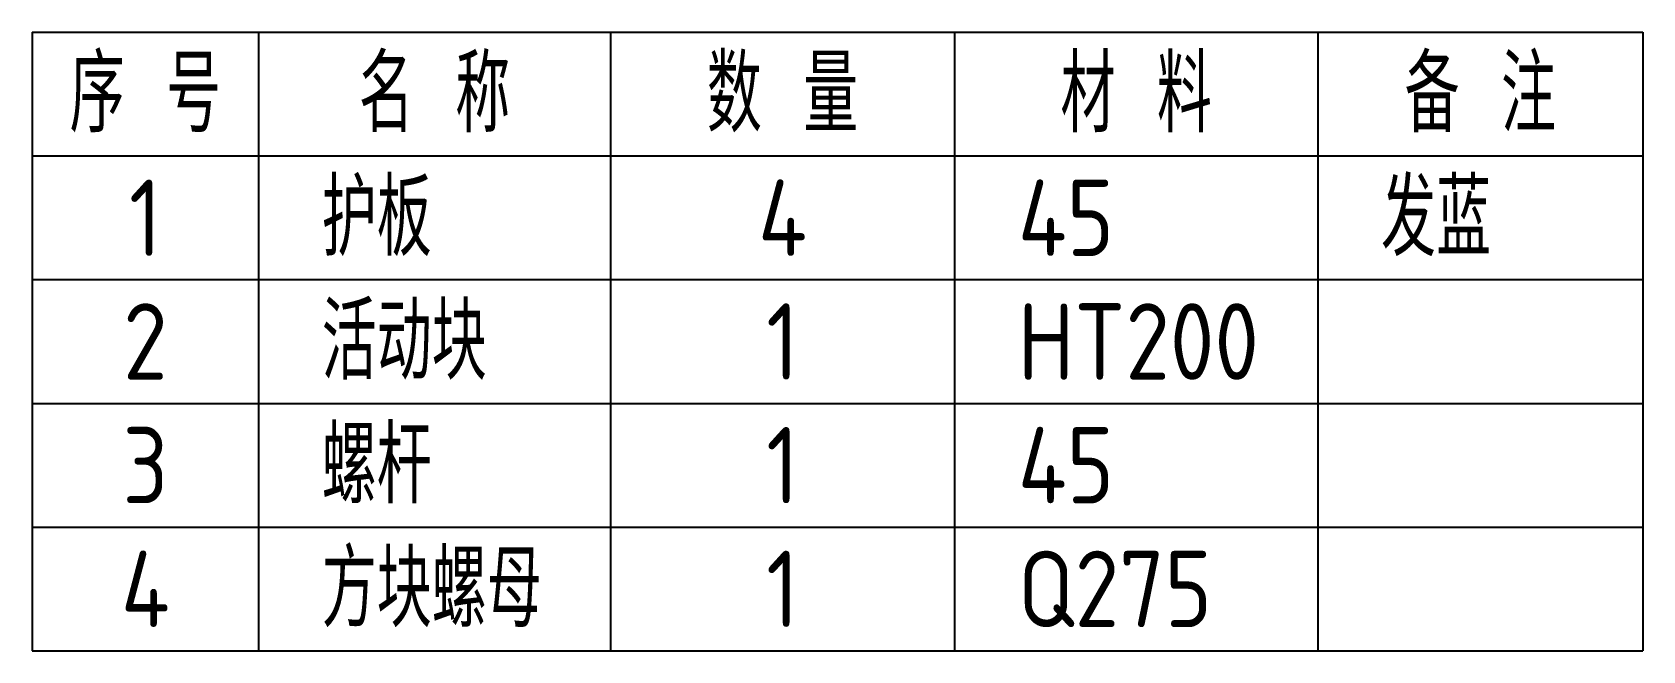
# Model space of a CAD drawing. Header units: millimetres. Extents: x 892.9 to 966.7, y 580.1 to 608.4.
import ezdxf

# ---------------------------------------------------------------- set-up
doc = ezdxf.new("R2010")
doc.units = ezdxf.units.MM
doc.styles.add('工程字35', font='gbenor.shx', dxfattribs={"height": 3.5, "bigfont": 'gbcbig.shx'})

# ---------------------------------------------------------------- blocks, each defined once
blk = doc.blocks.new('*T1')
at = {"color": 0, "lineweight": -2}
for p, q in [((0, 0), (10.367, 0)), ((0, 0), (0, -5.667)), ((10.367, 0), (26.496, 0)), ((10.367, 0), (10.367, -5.667)), ((26.496, 0), (42.262, 0)), ((26.496, 0), (26.496, -5.667)), ((42.262, 0), (58.904, 0)), ((42.262, 0), (42.262, -5.667)), ((58.904, 0), (73.795, 0)), ((58.904, 0), (58.904, -5.667)), ((73.795, 0), (73.795, -5.667)), ((0, -5.667), (10.367, -5.667)), ((0, -5.667), (0, -11.333)), ((10.367, -5.667), (26.496, -5.667)), ((10.367, -5.667), (10.367, -11.333)), ((26.496, -5.667), (42.262, -5.667)), ((26.496, -5.667), (26.496, -11.333)), ((42.262, -5.667), (58.904, -5.667)), ((42.262, -5.667), (42.262, -11.333)), ((58.904, -5.667), (73.795, -5.667)), ((58.904, -5.667), (58.904, -11.333)), ((73.795, -5.667), (73.795, -11.333)), ((0, -11.333), (10.367, -11.333)), ((0, -11.333), (0, -17)), ((10.367, -11.333), (26.496, -11.333)), ((10.367, -11.333), (10.367, -17)), ((26.496, -11.333), (42.262, -11.333)), ((26.496, -11.333), (26.496, -17)), ((42.262, -11.333), (58.904, -11.333)), ((42.262, -11.333), (42.262, -17)), ((58.904, -11.333), (73.795, -11.333)), ((58.904, -11.333), (58.904, -17)), ((73.795, -11.333), (73.795, -17)), ((0, -17), (10.367, -17)), ((0, -17), (0, -22.667)), ((10.367, -17), (26.496, -17)), ((10.367, -17), (10.367, -22.667)), ((26.496, -17), (42.262, -17)), ((26.496, -17), (26.496, -22.667)), ((42.262, -17), (58.904, -17)), ((42.262, -17), (42.262, -22.667)), ((58.904, -17), (73.795, -17)), ((58.904, -17), (58.904, -22.667)), ((73.795, -17), (73.795, -22.667)), ((0, -22.667), (10.367, -22.667)), ((0, -22.667), (0, -28.333)), ((10.367, -22.667), (26.496, -22.667)), ((10.367, -22.667), (10.367, -28.333)), ((26.496, -22.667), (42.262, -22.667)), ((26.496, -22.667), (26.496, -28.333)), ((42.262, -22.667), (58.904, -22.667)), ((42.262, -22.667), (42.262, -28.333)), ((58.904, -22.667), (73.795, -22.667)), ((58.904, -22.667), (58.904, -28.333)), ((73.795, -22.667), (73.795, -28.333)), ((0, -28.333), (10.367, -28.333)), ((10.367, -28.333), (26.496, -28.333)), ((26.496, -28.333), (42.262, -28.333)), ((42.262, -28.333), (58.904, -28.333)), ((58.904, -28.333), (73.795, -28.333))]:
    blk.add_line(p, q, dxfattribs=at)
at = {"color": 0, "char_height": 3.5, "style": '工程字35'}
for s, insert, width, attachment_point in [('序 号', (5.184, -2.833), 8.3674, 5), ('名 称', (18.432, -2.833), 14.12864, 5), ('数 量', (34.379, -2.833), 13.76624, 5), ('材 料', (50.583, -2.833), 14.64214, 5), ('备 注', (66.35, -2.833), 12.89034, 5), (' 护板', (11.367, -8.5), 14.12864, 4), (' 发蓝', (59.904, -8.5), 12.89034, 4), ('1', (5.184, -8.5), 8.3674, 5), ('4', (34.379, -8.5), 13.76624, 5), (' 45', (43.262, -8.5), 14.64214, 4), ('2', (5.184, -14.167), 8.3674, 5), (' 活动块', (11.367, -14.167), 14.12864, 4), ('1', (34.379, -14.167), 13.76624, 5), (' HT200', (43.262, -14.167), 14.64214, 4), ('3', (5.184, -19.833), 8.3674, 5), (' 螺杆', (11.367, -19.833), 14.12864, 4), ('1', (34.379, -19.833), 13.76624, 5), (' 45', (43.262, -19.833), 14.64214, 4), (' 方块螺母', (11.367, -25.5), 14.12864, 4), ('4', (5.184, -25.5), 8.3674, 5), ('1', (34.379, -25.5), 13.76624, 5), (' Q275', (43.262, -25.5), 14.64214, 4)]:
    blk.add_mtext(s, dxfattribs=dict(at, insert=insert, width=width, attachment_point=attachment_point))

msp = doc.modelspace()

# ---------------------------------------------------------------- block references
msp.add_blockref('*T1', (892.865, 608.422))

doc.saveas('drawing.dxf')
